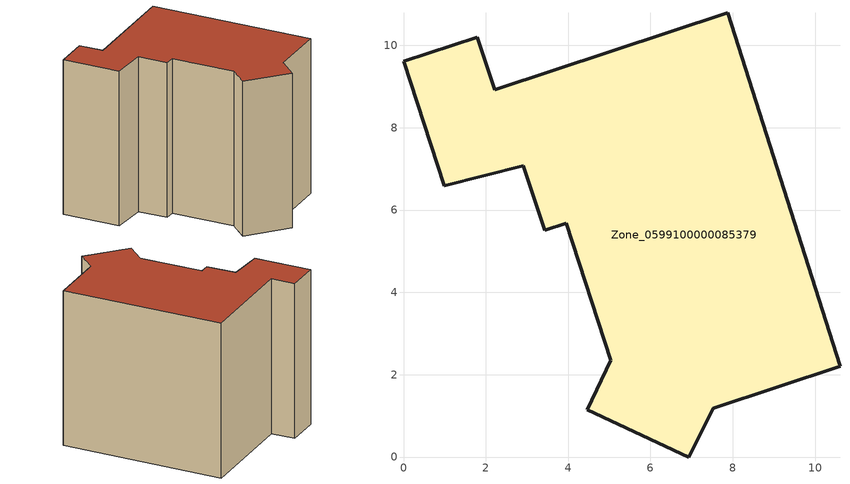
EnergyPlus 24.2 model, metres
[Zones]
Zone_0599100000085379
 floor ground (C_G): 7.52,1.19 6.93,0 4.46,1.15 5.03,2.35 3.95,5.68 3.43,5.51 2.91,7.08 0.99,6.59 0,9.61 1.79,10.2 2.21,8.92 7.88,10.79 10.6,2.2 z0
 wall outside (C_F): 2.21,8.92 1.79,10.2 0,9.61 0.99,6.59 2.91,7.08 3.43,5.51 3.95,5.68 5.03,2.35 4.46,1.15 6.93,0 7.52,1.19 10.6,2.2 7.88,10.79 2.21,8.92 z0:8.76
 roof outside (C_R): 10.6,2.2 7.88,10.79 2.21,8.92 1.79,10.2 0,9.61 0.99,6.59 2.91,7.08 3.43,5.51 3.95,5.68 5.03,2.35 4.46,1.15 6.93,0 7.52,1.19 z8.76
[BUILDING]
Pand.0599100000085379: North Axis=0; Terrain=City; Loads Convergence Tolerance Value=0.04; Temperature Convergence Tolerance Value=0.4; Solar Distribution=FullExterior; Maximum Number of Warmup Days=25; Minimum Number of Warmup Days=1
[Site:Location]
Rotterdam.The.Hague.AP_ZH_NLD Design_Conditions: Latitude=51.96; Longitude=4.45; Time Zone=1; Elevation=-4.5
[SITE:GROUNDTEMPERATURE:BUILDINGSURFACE]
18, 18, 18, 18, 18, 18, 18, 18, 18, 18, 18, 18
[MATERIAL] Thermal Absorptance=0.9; Solar Absorptance=0.7; Visible Absorptance=0.7
Name | Roughness | Thickness | Conductivity | Density | Specific Heat
G.TC.1946 | MediumSmooth | 0.15 | 1 | 540 | 1210
F.TC.1946 | Rough | 0.3 | 0.857143 | 1920 | 840
R.TC.1946 | MediumRough | 0.2 | 0.909091 | 1500 | 1000
[CONSTRUCTION]
C_G: G.TC.1946
C_F: F.TC.1946
C_R: R.TC.1946
[ZONE]
Zone_0599100000085379: Type=1; Multiplier=1; Ceiling Height=Autocalculate; Volume=Autocalculate; Floor Area=autocalculate; Part of Total Floor Area=Yes
[ZONEINFILTRATION:DESIGNFLOWRATE]
Infil_Zone_0599100000085379: Zone or ZoneList or Space or SpaceList=Zone_0599100000085379; Schedule=AlwaysOn; Design Flow Rate Calculation Method=Flow/Area; Flow Rate per Floor Area=0.003; Constant Term Coefficient=1; Temperature Term Coefficient=0; Velocity Term Coefficient=0; Velocity Squared Term Coefficient=0
[HVACTEMPLATE:ZONE:IDEALLOADSAIRSYSTEM]
Zone_0599100000085379: Maximum Heating Supply Air Temperature=50; Minimum Cooling Supply Air Temperature=13; Maximum Heating Supply Air Humidity Ratio=0.0156; Minimum Cooling Supply Air Humidity Ratio=0.0077; Heating Limit=NoLimit; Cooling Limit=NoLimit; Dehumidification Control Type=ConstantSensibleHeatRatio; Cooling Sensible Heat Ratio=0.7; Dehumidification Setpoint=60; Humidification Control Type=None; Humidification Setpoint=30; Outdoor Air Method=None; Outdoor Air Flow Rate per Person=0.00944; Outdoor Air Flow Rate per Zone Floor Area=0; Outdoor Air Flow Rate per Zone=0; Demand Controlled Ventilation Type=None; Outdoor Air Economizer Type=NoEconomizer; Heat Recovery Type=None; Sensible Heat Recovery Effectiveness=0.7; Latent Heat Recovery Effectiveness=0.65
[ZONECONTROL:THERMOSTAT]
ThermostatControl_Zone_0599100000085379: Zone or ZoneList=Zone_0599100000085379; Control Type Schedule=DualSetpointControlType; Control 1=Thermostat_Zone_0599100000085379; Temperature Difference Between Cutout And Setpoint=0
[THERMOSTATSETPOINT:DUALSETPOINT]
Thermostat_Zone_0599100000085379: Heating Setpoint Temperature Schedule=HeatingSetpoint_Zone_0599100000085379; Cooling Setpoint Temperature Schedule=CoolingSetpoint_Zone_0599100000085379
[SCHEDULE:COMPACT]
HeatingSetpoint_Zone_0599100000085379: Through: 12/31, For: AllDays, Until: 24:00, 21
CoolingSetpoint_Zone_0599100000085379: Through: 12/31, For: AllDays, Until: 24:00, 24
DualSetpointControlType: Through: 12/31, For: AllDays, Until: 24:00, 4
AlwaysOn: Through: 12/31, For: AllDays, Until: 24:00, 1
